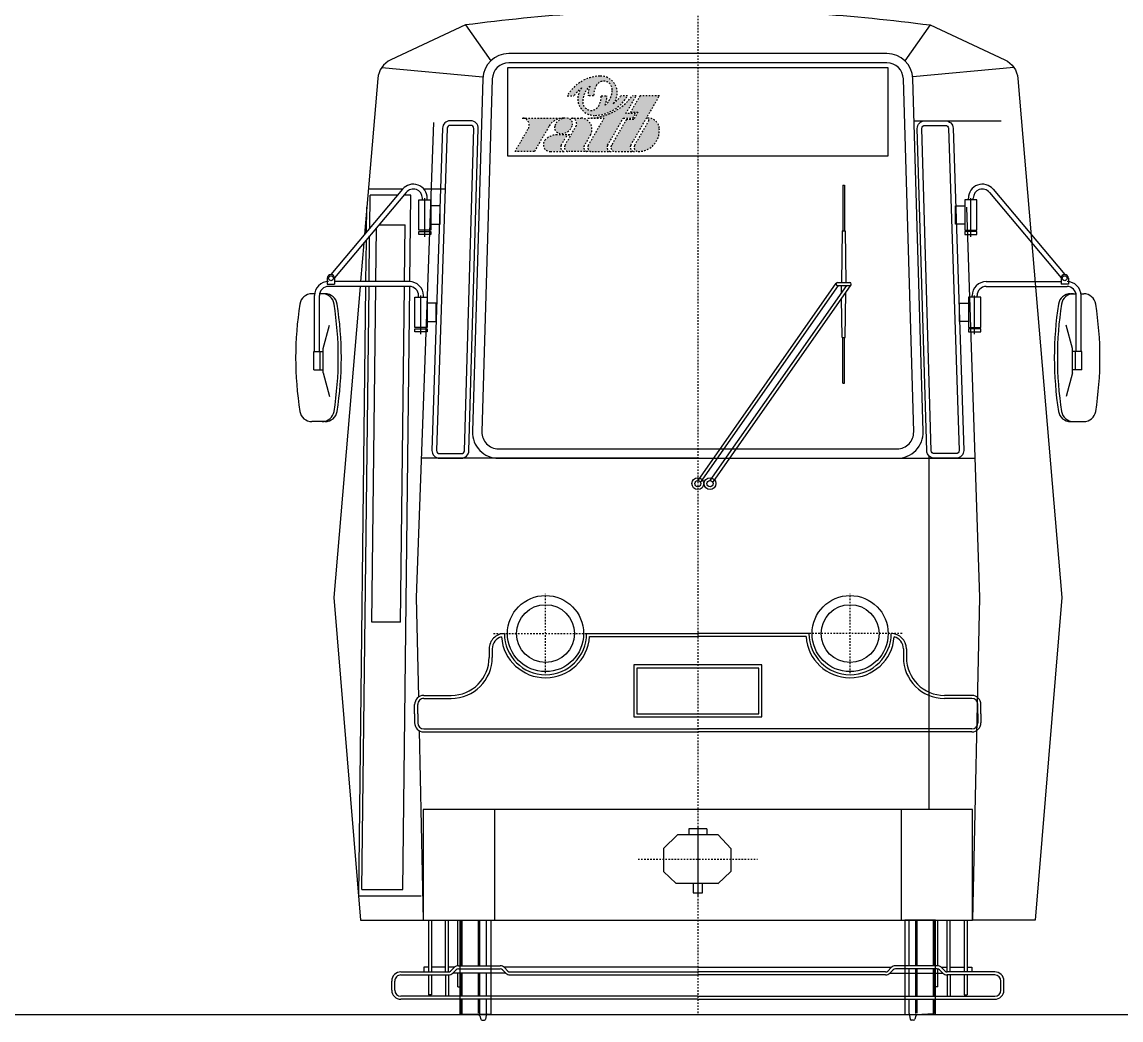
# Model space of a CAD drawing. Header units: millimetres. Extents: x 4061 to 4749, y 69169 to 69366.
# Drawn here: x 4610.3 to 4682.5, y 69258.3 to 69323.9 of the extents above; entities that cross this region are included whole.
import ezdxf

# ---------------------------------------------------------------- set-up
doc = ezdxf.new("R2010")
doc.units = ezdxf.units.MM
doc.header["$LTSCALE"] = 0.1
doc.linetypes.add('DASHDOT', pattern=[1, 0.5, -0.25, 0, -0.25])
doc.layers.get('0').update_dxf_attribs({"color": 6})
doc.layers.add('AXE', color=1, linetype='DASHDOT')
doc.layers.add('Subtire', color=4, linetype='Continuous')

msp = doc.modelspace()

# ---------------------------------------------------------------- hatches: boundary and pattern name
at = {"layer": 'AXE'}
h = msp.add_hatch(color=256, dxfattribs=at)
edge = h.paths.add_edge_path(flags=17)
edge.add_arc((4650.802761635979, 69315.6543163227), 0.2750000083026536, 150.0000029547573, 269.3216223904653, ccw=False)
edge.add_line((4650.564604635669, 69315.79181631457), (4651.482670265269, 69317.38195262972))
edge.add_arc((4651.371530338449, 69317.4461192964), 0.1283333333400097, 329.9999999959194, 457.2699936655566)
edge.add_arc((4651.448090140173, 69316.84598298123), 0.7333333333351033, 6.379370208344085, 97.26999366513343, ccw=False)
edge.add_arc((4650.792176866776, 69316.7726496479), 1.393333333331421, -89.6986255628301, 6.379370208418607, ccw=False)
edge = h.paths.add_edge_path()
edge.add_line((4650.665159807552, 69319.04598298123), (4650.423066660343, 69319.04598298123))
edge.add_arc((4647.489733327003, 69321.24598298123), 3.66666666667079, 270.00000000012795, 323.1301023542611, ccw=False)
edge.add_line((4647.489733327011, 69317.57931631456), (4648.548208820524, 69317.57931631456))
edge.add_line((4648.548208820524, 69317.57931631456), (4647.51619521435, 69315.79181631457))
edge.add_arc((4647.754352200392, 69315.65431631455), 0.2750000000067196, 149.9999999980076, 269.9999999994315)
edge.add_line((4647.754352200389, 69315.37931631456), (4649.024522792605, 69315.37931631456))
edge.add_arc((4649.024522792608, 69315.65431631455), 0.2749999999941792, 149.9999999981023, 269.9999999994315, ccw=False)
edge.add_line((4648.786365806565, 69315.79181631457), (4649.818379412742, 69317.57931631456))
edge.add_line((4649.818379412742, 69317.57931631456), (4650.45346470885, 69317.57931631456))
edge.add_line((4650.45346470885, 69317.57931631456), (4650.622820787812, 69317.87264964789))
edge.add_line((4650.622820787812, 69317.87264964789), (4649.987735491704, 69317.87264964789))
edge.add_line((4649.987735491704, 69317.87264964789), (4650.665159807552, 69319.04598298123))
edge = h.paths.add_edge_path()
edge.add_line((4650.294693384823, 69317.96431631457), (4650.78159211184, 69317.96431631457))
edge.add_line((4650.78159211184, 69317.96431631457), (4650.506388483526, 69317.4876496479))
edge.add_line((4650.506388483526, 69317.4876496479), (4650.01948975651, 69317.4876496479))
edge.add_line((4650.01948975651, 69317.4876496479), (4649.040399925008, 69315.79181631457))
edge.add_arc((4649.278556911051, 69315.65431631455), 0.2750000000075072, 149.9999999981023, 269.999999999621)
edge.add_line((4649.278556911049, 69315.37931631456), (4650.548727503266, 69315.37931631456))
edge.add_arc((4650.548727503268, 69315.65431631455), 0.2749999999941792, 149.9999999981023, 269.9999999994315, ccw=False)
edge.add_line((4650.310570517226, 69315.79181631457), (4652.189364518213, 69319.04598298123))
edge.add_line((4652.189364518213, 69319.04598298123), (4650.919193925996, 69319.04598298123))
edge.add_line((4650.919193925996, 69319.04598298123), (4650.294693384823, 69317.96431631457))
edge = h.paths.add_edge_path()
edge.add_arc((4647.500318081947, 69315.65431631455), 0.2750000000075072, 149.9999999981023, 269.999999999621)
edge.add_line((4647.500318081945, 69315.37931631456), (4646.230147489729, 69315.37931631456))
edge.add_arc((4646.23014748973, 69315.65431631455), 0.2749999999941792, 149.9999999981023, 269.999999999621, ccw=False)
edge.add_line((4645.991990503688, 69315.79181631457), (4646.706461461808, 69317.02931631457))
edge.add_arc((4646.388918813758, 69317.2126496479), 0.3666666666636243, 329.9999999995505, 450.0000000002842)
edge.add_line((4646.388918813756, 69317.57931631456), (4647.024004109864, 69317.57931631456))
edge.add_arc((4647.024004109866, 69316.84598298123), 0.7333333333226619, -30.000000000200828, 90.00000000014211, ccw=False)
edge.add_line((4647.659089405973, 69316.47931631457), (4647.262161095904, 69315.79181631457))
edge = h.paths.add_edge_path()
edge.add_line((4646.304240774274, 69316.47931631457), (4645.472558546633, 69316.47931631457))
edge.add_arc((4645.472558546645, 69315.37931631456), 1.100000000005821, 90.00000000061584, 134.4153085978235)
edge.add_arc((4645.02348542712, 69315.83764964789), 0.4583333333327551, 134.4153085969955, 270.0000000001137)
edge.add_line((4645.023485427121, 69315.37931631456), (4645.976113371284, 69315.37931631456))
edge.add_arc((4645.976113371285, 69315.65431631455), 0.2749999999941792, 149.9999999980076, 269.999999999621, ccw=False)
edge.add_line((4645.737956385244, 69315.79181631457), (4646.02903714596, 69316.29598298123))
edge.add_arc((4646.346579794006, 69316.1126496479), 0.3666666666604737, 96.869897644827, 149.9999999992662, ccw=False)
edge.add_arc((4646.302493617473, 69316.47857000386), 0.001899878039992474, 276.8698977143808, 383.1301023296339)
edge = h.paths.add_edge_path()
edge.add_arc((4646.1174376805, 69317.20216670711), 0.3666666666722267, 344.4270040013556, 435.5729959988586)
edge.add_arc((4646.026084014727, 69316.84706256438), 0.7333333333317922, 75.57299599932438, 164.4270040011266)
edge.add_arc((4645.672877973228, 69316.94550004046), 0.3666666666643418, 164.4270040010122, 255.5729959992556)
edge.add_arc((4645.764231639017, 69317.3006041832), 0.7333333333338315, 255.572995998705, 344.4270039998979)
edge = h.paths.add_edge_path()
edge.add_line((4642.707696731758, 69315.37931631456), (4643.580939013907, 69316.89181631456))
edge.add_arc((4643.184010703839, 69317.12098298123), 0.458333333336469, 329.9999999995262, 450)
edge.add_line((4643.184010703839, 69317.57931631456), (4645.883123212301, 69317.57931631456))
edge.add_arc((4645.883123212291, 69316.47931631457), 1.099999999991269, 89.9999999994789, 149.9999999995979)
edge.add_line((4644.930495268139, 69317.02931631457), (4643.977867323975, 69315.37931631456))
edge.add_line((4643.977867323975, 69315.37931631456), (4642.707696731758, 69315.37931631456))
edge = h.paths.add_edge_path()
edge.add_arc((4648.316994755045, 69319.24043734606), 1.099999999998358, 320.2105093966093, 452.4106296348534)
edge.add_arc((4648.379207056879, 69317.76264964789), 2.579096633536721, 92.4106296346374, 150.1593002627349)
edge.add_line((4646.142067141575, 69319.04598298123), (4646.577013417495, 69319.04598298123))
edge.add_arc((4648.379207056877, 69317.76264964789), 2.212429966866594, 125.8697706224064, 144.5455167273947, ccw=False)
edge.add_arc((4647.928086025389, 69318.8515286164), 1.099999999998358, 140.2105093966094, 272.4106296348533)
edge.add_arc((4647.865873723555, 69320.32931631457), 2.579096633536759, 272.4106296346575, 330.1593002627349)
edge.add_line((4650.103013638858, 69319.04598298123), (4649.668067362938, 69319.04598298123))
edge.add_arc((4647.865873723557, 69320.32931631457), 2.212429966865853, 305.8697706224064, 324.545516727381, ccw=False)
edge = h.paths.add_edge_path(flags=16)
edge.add_arc((4648.535040390218, 69319.45848298122), 0.5499999999983366, 357.5416453751153, 509.0362434677152)
edge.add_arc((4649.222540390208, 69319.04598298123), 1.351755885531636, 149.0362434679199, 180)
edge.add_line((4647.870784504675, 69319.04598298123), (4647.50411783801, 69319.04598298123))
edge.add_arc((4649.222540390224, 69319.04598298123), 1.718422552214179, 158.4638025514245, 180, ccw=False)
edge.add_arc((4648.511449119876, 69318.65707425158), 1.351755885549323, 131.0297390509801, 181.6861433417265)
edge.add_arc((4647.710040390215, 69318.63348298124), 0.5499999999987373, 181.6861433429934, 329.0362434676665)
edge.add_arc((4647.022540390225, 69319.04598298123), 1.351755885531636, 329.0362434679199, 360)
edge.add_line((4648.374296275757, 69319.04598298123), (4648.740962942425, 69319.04598298123))
edge.add_arc((4647.022540390225, 69319.04598298123), 1.718422552199627, -21.474434305527723, 0, ccw=False)
edge.add_arc((4647.733631660565, 69319.43489171089), 1.350902543961041, 311.0994502511946, 360)

# ---------------------------------------------------------------- linework, layer by layer
msp.add_line((4557.75630175088, 69258.69966583498), (4748.514534227535, 69258.69966583498))
for p, q in [((4654.711030057244, 69347.49966583498), (4654.711030057244, 69258.69966583498)), ((4644.711030057244, 69281.11657838731), (4644.711030057244, 69286.32275328264)), ((4664.711030057244, 69281.11657838731), (4664.711030057244, 69286.32275328264)), ((4641.300490392864, 69283.71966583497), (4648.121569721624, 69283.71966583497)), ((4668.121569721624, 69283.71966583497), (4661.300490392864, 69283.71966583497)), ((4650.786229720938, 69268.89966583498), (4658.63583039355, 69268.89966583498))]:
    msp.add_line(p, q, dxfattribs=at)
for points in [[(4649.162235769109, 69318.53647170191, 0.6506497374440713), (4648.270727641406, 69320.3394638945, 0.2574479382979016), (4646.142067141575, 69319.04598298123), (4646.577013417495, 69319.04598298123, -0.08166916551678798), (4647.082845011326, 69319.55549426055, 0.6506497374440713), (4647.974353139029, 69317.75250206796, 0.2574479382979015), (4650.103013638858, 69319.04598298123), (4649.668067362938, 69319.04598298123, -0.08166916551678786)], [(4649.084534204526, 69319.43489171089, 0.7777404075968195), (4648.063419281074, 69319.74145564671, 0.1359329595457087), (4647.870784504675, 69319.04598298123), (4647.50411783801, 69319.04598298123, -0.09424695984784132), (4647.624088065364, 69319.67679692616, 0.2247014505526537), (4647.160278537192, 69318.61729950328, 0.7491175477465296), (4648.181661499359, 69318.35051031575, 0.1359329595457087), (4648.374296275757, 69319.04598298123), (4648.740962942425, 69319.04598298123, -0.09397508043127485), (4648.621671784858, 69318.41689248646, 0.2166669363974832), (4649.084534204526, 69319.43489171089)], [(4650.665159807552, 69319.04598298123), (4650.423066660343, 69319.04598298123, -0.2360679774997932), (4647.489733327011, 69317.57931631456), (4648.548208820524, 69317.57931631456), (4647.51619521435, 69315.79181631457, 0.5773502691896062), (4647.754352200389, 69315.37931631456), (4649.024522792605, 69315.37931631456, -0.5773502691896062), (4648.786365806565, 69315.79181631457), (4649.818379412742, 69317.57931631456), (4650.45346470885, 69317.57931631456), (4650.622820787812, 69317.87264964789), (4649.987735491704, 69317.87264964789)], [(4650.294693384823, 69317.96431631457), (4650.78159211184, 69317.96431631457), (4650.506388483526, 69317.4876496479), (4650.01948975651, 69317.4876496479), (4649.040399925008, 69315.79181631457, 0.5773502691896062), (4649.278556911049, 69315.37931631456), (4650.548727503266, 69315.37931631456, -0.5773502691896062), (4650.310570517226, 69315.79181631457), (4652.189364518213, 69319.04598298123), (4650.919193925996, 69319.04598298123)], [(4642.707696731758, 69315.37931631456), (4643.580939013907, 69316.89181631456, 0.577350269189606), (4643.184010703839, 69317.57931631456), (4645.883123212301, 69317.57931631456, 0.2679491924311385), (4644.930495268139, 69317.02931631457), (4643.977867323975, 69315.37931631456)], [(4646.470643722001, 69317.10372923104, 0.4200840252083738), (4646.208791346287, 69317.55727084987, 0.4083673673510503), (4645.319671931736, 69317.04393751653, 0.4200840252083738), (4645.581524307448, 69316.59039589771, 0.4083673673510503)], [(4647.262161095904, 69315.79181631457, 0.5773502691896062), (4647.500318081945, 69315.37931631456), (4646.230147489729, 69315.37931631456, -0.5773502691896062), (4645.991990503688, 69315.79181631457), (4646.706461461808, 69317.02931631457, 0.577350269189606), (4646.388918813756, 69317.57931631456), (4647.024004109864, 69317.57931631456, -0.577350269189606), (4647.659089405973, 69316.47931631457)], [(4650.799505733166, 69315.37933558944, -0.5734103327174699), (4650.564604635669, 69315.79181631457), (4651.482670265269, 69317.38195262972, 0.6204491617086633), (4651.355290380508, 69317.57342093899, -0.418773749200195), (4652.176882666174, 69316.92746446271, -0.4456365291740412), (4650.799505733166, 69315.37933558944)], [(4646.304240774274, 69316.47931631457), (4645.472558546633, 69316.47931631457, 0.196261568281424), (4644.702718913186, 69316.16503060027, 0.6718751592707642), (4645.023485427121, 69315.37931631456), (4645.976113371284, 69315.37931631456, -0.5773502691896062), (4645.737956385244, 69315.79181631457), (4646.02903714596, 69316.29598298123, -0.2360679774998025), (4646.302720871848, 69316.47668376633, 0.5000000000269565)]]:
    msp.add_lwpolyline(points, format="xyb", close=True, dxfattribs=at)
at = {"layer": 'Subtire'}
for p, q in [((4639.461030057244, 69323.69287215604), (4641.108612483938, 69321.3391883014)), ((4669.961030057244, 69323.69287215604), (4668.313447630549, 69321.3391883014)), ((4633.957827360367, 69320.90494967737), (4640.600491138506, 69320.27912234362)), ((4675.464232754121, 69320.90494967737), (4668.821568975983, 69320.27912234362)), ((4668.909325708315, 69317.39966583498), (4674.627633899346, 69317.39966583498)), ((4664.23825303886, 69313.17616112318), (4664.23825303886, 69310.17616112318)), ((4664.23825303886, 69313.17616112318), (4664.33825303886, 69313.17616112318)), ((4664.33825303886, 69313.17616112318), (4664.33825303886, 69310.17616112318)), ((4635.31712009021, 69312.90636068958), (4630.612253950716, 69307.29931956517)), ((4635.562254312008, 69312.70066865448), (4630.857388172512, 69307.09362753006)), ((4635.328501934428, 69312.91966583498), (4633.078768790126, 69312.91966583498)), ((4635.328501934428, 69312.91966583498), (4633.078768790126, 69312.91966583498)), ((4633.163411217778, 69310.33967040345), (4633.188816315409, 69312.51966583497)), ((4634.992644580336, 69312.51966583497), (4633.188816315409, 69312.51966583497)), ((4635.867182122078, 69312.51966583497), (4635.410374912921, 69312.51966583497)), ((4635.800983870818, 69306.83923557567), (4635.867182122078, 69312.51966583497)), ((4636.621880977879, 69312.21499608867), (4636.621880977879, 69312.31499608867)), ((4637.192918671441, 69312.91966583498), (4636.715260021331, 69312.91966583498)), ((4638.117959141893, 69312.91966583498), (4636.715260021331, 69312.91966583498)), ((4636.78188097788, 69309.78266211238), (4636.78188097788, 69312.31499608867)), ((4636.94188097788, 69312.21499608867), (4636.94188097788, 69312.31499608867)), ((4672.480179136608, 69312.21499608867), (4672.480179136608, 69312.31499608867)), ((4672.640179136609, 69309.78266211238), (4672.640179136609, 69312.31499608867)), ((4672.800179136609, 69312.21499608867), (4672.800179136609, 69312.31499608867)), ((4673.85980580248, 69312.70066865448), (4678.564671941976, 69307.09362753006)), ((4674.104940024278, 69312.90636068958), (4678.809806163772, 69307.29931956517)), ((4632.952836087748, 69311.72362601629), (4632.933514942306, 69310.06569069123)), ((4633.562591434797, 69306.83966583498), (4633.603692774384, 69310.3665459057)), ((4633.770810635959, 69310.56570921761), (4635.48845120427, 69310.56256608042)), ((4635.445065496742, 69306.83966583498), (4635.48845120427, 69310.56256608042)), ((4664.18825303886, 69310.17616112318), (4664.13968161029, 69306.77616112317)), ((4664.18825303886, 69310.17616112318), (4664.38825303886, 69310.17616112318)), ((4664.38825303886, 69310.17616112318), (4664.436824467432, 69306.77616112317)), ((4632.927631632853, 69309.56084761147), (4632.895919690844, 69306.83966583498)), ((4633.122623078279, 69306.83966583498), (4633.157527908325, 69309.83482732369)), ((4630.379835718385, 69307.05943935172), (4630.379835718385, 69306.67966583498)), ((4630.379835718385, 69306.67966583498), (4630.859835718386, 69306.67966583498)), ((4630.859835718386, 69307.05943935172), (4630.859835718386, 69306.67966583498)), ((4635.772850402848, 69306.83966583498), (4630.859835718386, 69306.83966583498)), ((4654.728461205793, 69293.76896735416), (4663.806337834431, 69306.7335187668)), ((4654.892291614651, 69293.6542520669), (4663.940309743915, 69306.57616112317)), ((4655.528461205793, 69293.76896735416), (4664.496154826164, 69306.57616112317)), ((4655.692291614651, 69293.6542520669), (4664.77016824329, 69306.61880347953)), ((4663.888253038861, 69306.77616112317), (4664.688253038861, 69306.77616112317)), ((4663.888253038861, 69306.57616112317), (4664.688253038861, 69306.57616112317)), ((4664.146809003718, 69306.07724358318), (4664.139681610289, 69306.57616112317)), ((4664.435588792281, 69306.48966386261), (4664.436824467432, 69306.57616112317)), ((4673.649209711641, 69306.83966583498), (4678.562224396103, 69306.83966583498)), ((4678.562224396103, 69307.05943935172), (4678.562224396103, 69306.67966583498)), ((4679.042224396103, 69306.67966583498), (4678.562224396103, 69306.67966583498)), ((4679.042224396103, 69307.05943935172), (4679.042224396103, 69306.67966583498)), ((4629.550388954637, 69306.03966583498), (4629.369299160804, 69306.03966583498)), ((4629.542529294717, 69302.23966583498), (4629.542529294717, 69305.91966583498)), ((4629.862529294718, 69302.23966583498), (4629.862529294718, 69305.91966583498)), ((4630.235759428628, 69306.03966583498), (4629.874651756449, 69306.03966583498)), ((4635.772850402848, 69306.51966583497), (4630.462529294717, 69306.51966583497)), ((4632.892190494386, 69306.51966583497), (4632.425807862352, 69266.49966583497)), ((4632.657405820138, 69266.91966583498), (4633.11889388182, 69306.51966583497)), ((4633.301780757513, 69284.45966583498), (4633.55886223834, 69306.51966583497)), ((4635.184254819458, 69284.45966583498), (4635.441336300284, 69306.51966583497)), ((4635.335771626806, 69266.91966583498), (4635.797253902629, 69306.5191693539)), ((4636.372850402848, 69305.81966583498), (4636.372850402848, 69305.91966583498)), ((4636.532850402848, 69303.3873318587), (4636.532850402848, 69305.91966583498)), ((4636.692850402848, 69305.81966583498), (4636.692850402848, 69305.91966583498)), ((4664.388253038861, 69303.17616112318), (4664.430503770526, 69306.1337123398)), ((4672.729209711641, 69305.81966583498), (4672.729209711641, 69305.91966583498)), ((4672.88920971164, 69303.3873318587), (4672.88920971164, 69305.91966583498)), ((4673.04920971164, 69305.81966583498), (4673.04920971164, 69305.91966583498)), ((4673.649209711641, 69306.51966583497), (4678.959530819771, 69306.51966583497)), ((4679.18630068586, 69306.03966583498), (4679.547408358039, 69306.03966583498)), ((4679.55953081977, 69302.23966583498), (4679.55953081977, 69305.91966583498)), ((4679.871671159852, 69306.03966583498), (4680.052760953684, 69306.03966583498)), ((4679.87953081977, 69302.23966583498), (4679.87953081977, 69305.91966583498)), ((4664.188253038861, 69303.17616112318), (4664.151690683684, 69305.73552598557)), ((4630.102529294717, 69302.43966583497), (4630.516639766881, 69303.98514715704)), ((4679.319530819772, 69302.43966583497), (4678.905420347608, 69303.98514715704)), ((4664.188253038861, 69303.17616112318), (4664.388253038861, 69303.17616112318)), ((4664.238253038861, 69300.17616112318), (4664.238253038861, 69303.17616112318)), ((4664.338253038861, 69300.17616112318), (4664.338253038861, 69303.17616112318)), ((4629.502529294717, 69301.03966583498), (4629.502529294717, 69302.23966583498)), ((4629.502529294717, 69302.23966583498), (4630.102529294717, 69302.23966583498)), ((4629.902529294717, 69301.03966583498), (4629.902529294717, 69302.23966583498)), ((4630.102529294717, 69300.83966583498), (4630.102529294717, 69302.43966583497)), ((4679.319530819772, 69300.83966583498), (4679.319530819772, 69302.43966583497)), ((4679.919530819771, 69302.23966583498), (4679.319530819772, 69302.23966583498)), ((4679.519530819772, 69301.03966583498), (4679.519530819772, 69302.23966583498)), ((4679.919530819771, 69301.03966583498), (4679.919530819771, 69302.23966583498)), ((4629.502529294718, 69301.03966583498), (4630.102529294717, 69301.03966583498)), ((4630.102529294717, 69300.83966583498), (4630.516639766881, 69299.29418451291)), ((4679.319530819772, 69300.83966583498), (4678.905420347608, 69299.29418451291)), ((4679.91953081977, 69301.03966583498), (4679.319530819772, 69301.03966583498)), ((4664.238253038861, 69300.17616112318), (4664.338253038861, 69300.17616112318)), ((4629.862529294716, 69297.63966583498), (4629.369299160804, 69297.63966583498)), ((4630.235759428628, 69297.63966583498), (4629.862529294716, 69297.63966583498)), ((4630.235759428628, 69297.63966583498), (4629.862529294716, 69297.63966583498)), ((4679.18630068586, 69297.63966583498), (4679.559530819772, 69297.63966583498)), ((4679.18630068586, 69297.63966583498), (4679.559530819772, 69297.63966583498)), ((4679.559530819772, 69297.63966583498), (4680.052760953684, 69297.63966583498)), ((4654.711030057244, 69295.23966583498), (4636.552530653561, 69295.23966583498)), ((4654.711030057244, 69295.23966583498), (4672.869529460928, 69295.23966583498)), ((4669.911030057245, 69272.16175073654), (4669.911030057244, 69295.36575755951)), ((4635.184254819458, 69284.45966583498), (4633.301780757513, 69284.45966583498)), ((4642.011030057244, 69283.71966583497), (4642.011030057244, 69283.71966583497)), ((4647.411030057244, 69283.71966583497), (4654.711030057244, 69283.71966583497)), ((4647.604125285542, 69283.51966583497), (4654.711030057244, 69283.51966583497)), ((4662.011030057244, 69283.71966583497), (4654.711030057244, 69283.71966583497)), ((4661.817934828946, 69283.51966583497), (4654.711030057244, 69283.51966583497)), ((4667.411030057245, 69283.71966583497), (4667.411030057244, 69283.71966583497)), ((4641.011030057244, 69282.71966583497), (4641.011030057244, 69282.15966583497)), ((4641.211030057244, 69282.71966583497), (4641.211030057244, 69282.15966583497)), ((4668.211030057244, 69282.71966583497), (4668.211030057244, 69282.15966583497)), ((4668.411030057244, 69282.71966583497), (4668.411030057245, 69282.15966583497)), ((4636.715604432717, 69279.65966583497), (4638.511030057244, 69279.65966583497)), ((4636.715604432717, 69279.45966583498), (4638.511030057244, 69279.45966583498)), ((4672.706455681771, 69279.65966583497), (4670.911030057245, 69279.65966583497)), ((4672.706455681771, 69279.45966583498), (4670.911030057245, 69279.45966583498)), ((4636.115604432716, 69278.45966583498), (4636.115604432716, 69279.05966583498)), ((4636.115604432716, 69278.45966583498), (4636.115604432716, 69277.85966583497)), ((4636.315604432717, 69278.45966583498), (4636.315604432717, 69279.05966583498)), ((4636.315604432717, 69278.45966583498), (4636.315604432717, 69277.85966583497)), ((4673.106455681772, 69278.45966583498), (4673.106455681772, 69279.05966583498)), ((4673.106455681772, 69278.45966583498), (4673.106455681772, 69277.85966583497)), ((4673.306455681772, 69278.45966583498), (4673.306455681772, 69279.05966583498)), ((4673.306455681772, 69278.45966583498), (4673.306455681772, 69277.85966583497)), ((4636.715604432717, 69277.45966583498), (4654.711030057244, 69277.45966583498)), ((4636.715604432717, 69277.25966583498), (4654.711030057244, 69277.25966583498)), ((4672.706455681771, 69277.45966583498), (4654.711030057244, 69277.45966583498)), ((4672.706455681771, 69277.25966583498), (4654.711030057244, 69277.25966583498)), ((4641.351920126941, 69272.16175073654), (4641.351920126941, 69264.89966583498)), ((4668.070139987547, 69272.16175073654), (4668.070139987547, 69264.89966583498)), ((4652.462390025836, 69269.59589984323), (4653.371562203025, 69270.49966583497)), ((4656.050497911462, 69270.49966583497), (4653.371562203025, 69270.49966583497)), ((4654.111030057244, 69270.89966583498), (4654.111030057244, 69270.49966583497)), ((4655.311030057244, 69270.89966583498), (4654.111030057244, 69270.89966583498)), ((4654.711030057244, 69271.0592048739), (4654.711030057244, 69266.43141001712)), ((4655.311030057244, 69270.89966583498), (4655.311030057244, 69270.49966583497)), ((4656.869943511708, 69269.59589984323), (4656.050497911462, 69270.49966583497)), ((4652.462390025836, 69269.59589984323), (4652.462390025836, 69268.09091345998)), ((4656.869943511708, 69269.59589984323), (4656.869943511708, 69268.09091345998)), ((4652.462390025836, 69268.89966583498), (4652.462390025836, 69268.89966583498)), ((4652.462390100161, 69268.09089865099), (4653.291466261358, 69267.29966583497)), ((4656.869943511708, 69268.09091345998), (4656.028808204257, 69267.29536590728)), ((4632.657405820138, 69266.91966583498), (4635.335771626806, 69266.91966583498)), ((4656.033297758468, 69267.29966583497), (4653.291466261358, 69267.29966583497)), ((4654.411030057244, 69267.29966583497), (4654.411030057244, 69267.09966583498)), ((4654.411030057244, 69267.09966583498), (4654.411030057244, 69266.69966583498)), ((4655.011030057244, 69266.69966583498), (4655.011030057244, 69267.29966583497)), ((4632.425807862352, 69266.49966583497), (4636.539957743667, 69266.49966583497)), ((4654.411030057244, 69266.69966583498), (4655.011030057244, 69266.69966583498)), ((4632.565789723993, 69264.89966583498), (4636.648688014739, 69264.89966583498)), ((4637.030493230288, 69264.89966583498), (4637.030493230288, 69261.499665835)), ((4637.2304932303, 69264.89966583498), (4637.2304932303, 69261.499665835)), ((4638.136765988564, 69261.499665835), (4638.136765988564, 69264.89966583498)), ((4638.336765988575, 69261.499665835), (4638.336765988575, 69264.89966583498)), ((4640.302054957448, 69261.899665835), (4640.302054957448, 69264.89966583498)), ((4640.392232057542, 69261.899665835), (4640.392232057542, 69264.89966583498)), ((4669.029828057004, 69261.899665835), (4669.029828057005, 69264.89966583498)), ((4669.120005157039, 69261.899665835), (4669.120005157039, 69264.89966583498)), ((4671.085294125971, 69261.499665835), (4671.085294125971, 69264.89966583498)), ((4671.285294125983, 69261.499665835), (4671.285294125983, 69264.89966583498)), ((4672.191566884247, 69264.89966583498), (4672.191566884247, 69261.499665835)), ((4672.391566884257, 69264.89966583498), (4672.391566884258, 69261.499665835)), ((4676.856270390495, 69264.89966583498), (4672.77337209975, 69264.89966583498)), ((4636.711030057244, 69261.81291748537), (4636.711030057244, 69261.499665835)), ((4637.030493230288, 69261.81291748537), (4636.711030057244, 69261.81291748537)), ((4638.136765988564, 69261.81291748537), (4637.2304932303, 69261.81291748537)), ((4638.736550475724, 69261.81291748537), (4638.336765988575, 69261.81291748537)), ((4638.478187344814, 69261.55824447874), (4638.702451413517, 69261.78250854748)), ((4638.985294125994, 69261.899665835), (4641.73676598854, 69261.899665835)), ((4654.711030057244, 69261.81291748537), (4641.985509638811, 69261.81291748537)), ((4642.019608701017, 69261.78250854748), (4642.243872769721, 69261.55824447874)), ((4654.711030057244, 69261.81291748537), (4667.436550475735, 69261.81291748537)), ((4667.402451413529, 69261.78250854748), (4667.178187344767, 69261.55824447874)), ((4670.436765988552, 69261.899665835), (4667.685294126006, 69261.899665835)), ((4670.685509638823, 69261.81291748537), (4671.085294125971, 69261.81291748537)), ((4670.943872769732, 69261.55824447874), (4670.719608701029, 69261.78250854748)), ((4671.285294125983, 69261.81291748537), (4672.191566884247, 69261.81291748537)), ((4672.391566884258, 69261.81291748537), (4672.711030057244, 69261.81291748537)), ((4672.711030057244, 69261.81291748537), (4672.711030057244, 69261.499665835)), ((4635.211030057244, 69261.499665835), (4638.336765988575, 69261.499665835)), ((4635.211030057244, 69261.29966583499), (4638.336765988575, 69261.29966583499)), ((4637.030493230288, 69261.29966583499), (4637.030493230288, 69259.99961400044)), ((4637.2304932303, 69261.29966583499), (4637.2304932303, 69259.99961400044)), ((4638.136765988564, 69261.29966583499), (4638.136765988564, 69259.899665835)), ((4638.336765988575, 69261.29966583499), (4638.336765988575, 69259.899665835)), ((4638.619608701052, 69261.4168231225), (4638.843872769756, 69261.64108719124)), ((4642.098972919359, 69261.42030161663), (4638.623087195176, 69261.42030161663)), ((4638.985294125994, 69261.69966583498), (4641.73676598854, 69261.69966583498)), ((4640.302054957448, 69259.899665835), (4640.302054957448, 69261.42030161663)), ((4640.392232057542, 69259.899665835), (4640.392232057542, 69261.42030161663)), ((4641.878187344779, 69261.64108719124), (4642.102451413482, 69261.4168231225)), ((4642.385294125959, 69261.499665835), (4654.711030057244, 69261.499665835)), ((4642.385294125959, 69261.29966583499), (4654.711030057244, 69261.29966583499)), ((4667.036765988529, 69261.499665835), (4654.711030057244, 69261.499665835)), ((4667.036765988529, 69261.29966583499), (4654.711030057244, 69261.29966583499)), ((4667.543872769767, 69261.64108719124), (4667.319608701006, 69261.4168231225)), ((4667.323087195129, 69261.42030161663), (4670.79897291937, 69261.42030161663)), ((4670.436765988552, 69261.69966583498), (4667.685294126006, 69261.69966583498)), ((4669.029828057004, 69259.899665835), (4669.029828057004, 69261.69966583498)), ((4669.120005157039, 69259.899665835), (4669.120005157039, 69261.69966583498)), ((4670.802451413494, 69261.4168231225), (4670.57818734479, 69261.64108719124)), ((4674.211030057244, 69261.499665835), (4671.085294125971, 69261.499665835)), ((4674.211030057244, 69261.29966583499), (4671.085294125971, 69261.29966583499)), ((4671.085294125971, 69261.29966583499), (4671.085294125971, 69259.899665835)), ((4671.285294125983, 69261.29966583499), (4671.285294125983, 69259.899665835)), ((4672.191566884247, 69261.29966583499), (4672.191566884247, 69259.99961400044)), ((4672.391566884258, 69261.29966583499), (4672.391566884258, 69259.99961400044)), ((4634.611030057267, 69260.29966583499), (4634.611030057267, 69260.899665835)), ((4634.811030057279, 69260.29966583499), (4634.811030057279, 69260.899665835)), ((4674.611030057267, 69260.29966583499), (4674.611030057267, 69260.899665835)), ((4674.811030057279, 69260.29966583499), (4674.811030057279, 69260.899665835)), ((4654.711030057244, 69259.899665835), (4635.211030057244, 69259.899665835)), ((4654.711030057244, 69259.69966583498), (4635.211030057244, 69259.69966583498)), ((4637.2304932303, 69259.99961400044), (4637.030493230288, 69259.99961400044)), ((4640.302054957448, 69258.79553576795), (4640.302054957448, 69259.69966583498)), ((4640.392232057542, 69258.76706635047), (4640.392232057542, 69259.69966583498)), ((4654.711030057244, 69259.899665835), (4674.211030057244, 69259.899665835)), ((4654.711030057244, 69259.69966583498), (4674.211030057244, 69259.69966583498)), ((4669.029828057004, 69258.76706635047), (4669.029828057004, 69259.69966583498)), ((4669.120005157039, 69258.79553576795), (4669.120005157039, 69259.69966583498)), ((4672.191566884247, 69259.99961400044), (4672.391566884258, 69259.99961400044)), ((4639.991030057272, 69258.69966583498), (4640.302054957448, 69258.68411458997)), ((4669.431030057274, 69258.69966583498), (4669.120005157039, 69258.68411458997))]:
    msp.add_line(p, q, dxfattribs=at)
at = {"layer": 'Subtire', "extrusion": (2.449212707644755e-16, 1, -1.836909530733566e-16)}
for p, q in [((4638.952709122756, 69261.89833639769), (4638.952709122756, 69264.87518787372)), ((4639.151030057246, 69261.899665835), (4639.151030057246, 69264.89819696391)), ((4639.231030057263, 69261.899665835), (4639.231030057263, 69264.90747852171)), ((4640.831030057239, 69261.899665835), (4640.831030057239, 69264.89966583498)), ((4638.952709122756, 69260.50966583498), (4638.952709122756, 69261.42030161663)), ((4638.952709122756, 69260.50966583498), (4638.952709122756, 69261.42030161663)), ((4639.151030057246, 69259.899665835), (4639.151030057246, 69261.42030161663)), ((4639.231030057263, 69259.899665835), (4639.231030057263, 69261.42030161663)), ((4640.831030057239, 69259.899665835), (4640.831030057239, 69261.42030161663)), ((4638.952709122756, 69260.50966583498), (4639.151030057246, 69260.50966583498)), ((4638.952709122756, 69260.50966583498), (4639.151030057246, 69260.50966583498)), ((4639.151030057246, 69258.817665835), (4639.151030057246, 69259.69966583498)), ((4639.231030057263, 69258.73766583498), (4639.231030057263, 69259.69966583498)), ((4640.831030057239, 69258.75966583498), (4640.831030057239, 69259.69966583498)), ((4639.151030057246, 69259.46894786728), (4639.211030057244, 69259.43430685115)), ((4639.151030057246, 69259.46894786728), (4639.211030057244, 69259.43430685115)), ((4639.211030057244, 69259.36502481884), (4639.151030057246, 69259.33038380268)), ((4639.211030057244, 69259.36502481884), (4639.151030057246, 69259.33038380268)), ((4639.151030057246, 69258.817665835), (4639.231030057263, 69258.73766583498)), ((4639.151030057246, 69258.817665835), (4639.231030057263, 69258.73766583498)), ((4640.244399607027, 69258.69966583498), (4639.191030057284, 69258.69966583498)), ((4640.244399607027, 69258.69966583498), (4639.191030057284, 69258.69966583498)), ((4639.231030057263, 69258.73766583498), (4639.991030057272, 69258.69966583498)), ((4639.231030057263, 69258.73766583498), (4639.991030057272, 69258.69966583498)), ((4640.392232057542, 69258.61493963408), (4640.463146258049, 69258.39510561261)), ((4640.392232057542, 69258.61493963408), (4640.463146258049, 69258.39510561261)), ((4640.539282947449, 69258.339665835), (4640.701379890632, 69258.339665835)), ((4640.539282947449, 69258.339665835), (4640.701379890632, 69258.339665835)), ((4640.831030057239, 69258.75966583498), (4640.760320204621, 69258.38843910853)), ((4640.831030057239, 69258.75966583498), (4640.760320204621, 69258.38843910853))]:
    msp.add_line(p, q, dxfattribs=at)
at = {"layer": 'Subtire', "extrusion": (7.347638122934264e-16, 1, -1.836909530733566e-16)}
for p, q in [((4668.591030057249, 69261.899665835), (4668.59103005725, 69264.89966583498)), ((4670.191030057284, 69261.899665835), (4670.191030057284, 69264.9074785217)), ((4670.271030057242, 69261.899665835), (4670.271030057242, 69264.89819696391)), ((4670.469350991791, 69261.89833639769), (4670.469350991791, 69264.89966583498)), ((4668.591030057249, 69261.899665835), (4668.591030057249, 69262.69966583498)), ((4670.191030057284, 69261.899665835), (4670.191030057284, 69262.69966583498)), ((4670.271030057242, 69261.899665835), (4670.271030057242, 69262.69966583498)), ((4670.469350991791, 69261.89833639769), (4670.469350991791, 69262.69966583498)), ((4668.591030057249, 69259.899665835), (4668.591030057249, 69261.69966583498)), ((4670.191030057284, 69259.899665835), (4670.191030057284, 69261.69966583498)), ((4670.271030057242, 69259.899665835), (4670.271030057242, 69261.69966583498)), ((4670.469350991791, 69260.50966583498), (4670.469350991791, 69261.69699352581)), ((4670.469350991791, 69260.50966583498), (4670.469350991791, 69261.69699352581)), ((4670.469350991791, 69260.50966583498), (4670.271030057242, 69260.50966583498)), ((4670.469350991791, 69260.50966583498), (4670.271030057242, 69260.50966583498)), ((4668.591030057249, 69258.75966583498), (4668.591030057249, 69259.69966583498)), ((4670.191030057284, 69258.73766583498), (4670.191030057284, 69259.69966583498)), ((4670.271030057242, 69258.817665835), (4670.271030057242, 69259.69966583498)), ((4670.271030057242, 69259.46894786728), (4670.211030057244, 69259.43430685115)), ((4670.271030057242, 69259.46894786728), (4670.211030057244, 69259.43430685115)), ((4670.211030057244, 69259.36502481884), (4670.271030057242, 69259.33038380268)), ((4670.211030057244, 69259.36502481884), (4670.271030057242, 69259.33038380268)), ((4668.591030057249, 69258.75966583498), (4668.661739909925, 69258.38843910853)), ((4668.591030057249, 69258.75966583498), (4668.661739909925, 69258.38843910853)), ((4668.882777167097, 69258.339665835), (4668.720680223914, 69258.339665835)), ((4668.882777167097, 69258.339665835), (4668.720680223914, 69258.339665835)), ((4669.029828057004, 69258.61493963408), (4668.958913856497, 69258.39510561261)), ((4669.029828057004, 69258.61493963408), (4668.958913856497, 69258.39510561261)), ((4669.177660507519, 69258.69966583498), (4670.231030057263, 69258.69966583498)), ((4669.177660507519, 69258.69966583498), (4670.231030057263, 69258.69966583498)), ((4670.191030057284, 69258.73766583498), (4669.431030057274, 69258.69966583498)), ((4670.191030057284, 69258.73766583498), (4669.431030057274, 69258.69966583498)), ((4670.271030057242, 69258.817665835), (4670.191030057284, 69258.73766583498)), ((4670.271030057242, 69258.817665835), (4670.191030057284, 69258.73766583498))]:
    msp.add_line(p, q, dxfattribs=at)
at = {"layer": 'Subtire'}
for points in [[(4654.711030057244, 69324.69966583498, 0.03297373852304008), (4639.461030057244, 69323.69287215605), (4634.552628034189, 69321.40404670339, 0.2679491924311223), (4633.692263379662, 69320.17531863696), (4632.826689154336, 69309.93838067465)], [(4654.711030057244, 69324.69966583498, -0.03297373852304006), (4669.961030057244, 69323.69287215605), (4674.869432080299, 69321.40404670339, -0.2679491924311223), (4675.729796734825, 69320.17531863696), (4678.611030057244, 69286.09966583498), (4676.856270390495, 69264.89966583498)]]:
    msp.add_lwpolyline(points, format="xyb", dxfattribs=at)
for points in [[(4641.615192242622, 69295.23966583498), (4667.806867871866, 69295.23966583498, 0.4228017339795483), (4669.50614156197, 69296.98935412453), (4668.828337534085, 69320.16935412453, 0.4056772298175577), (4667.12906384398, 69321.81966583498), (4642.292996270508, 69321.81966583498, 0.4056772298175525), (4640.593722580403, 69320.16935412453), (4639.915918552518, 69296.98935412453, 0.4228017339795511)], [(4641.615192242622, 69295.85966583499), (4667.806867871866, 69295.85966583499, 0.4228017339795127), (4668.886406451462, 69296.97123251304), (4668.208602423576, 69320.15123251305, 0.4056772298175436), (4667.12906384398, 69321.19966583498), (4642.292996270508, 69321.19966583498, 0.4056772298175273), (4641.213457690911, 69320.15123251305), (4640.535653663026, 69296.97123251304, 0.4228017339795201)], [(4637.947906701178, 69316.91615539601), (4637.249688675879, 69295.75615539603, 0.4239080086585353), (4637.749416696282, 69295.23966583498), (4639.179077347441, 69295.23966583498, 0.4056772298175693), (4639.678863726884, 69295.72505163218), (4640.297601139742, 69316.88505163217, 0.4228017339795445), (4639.7978147603, 69317.39966583498), (4638.447634721582, 69317.39966583498, 0.4045851191497957)], [(4671.47415341331, 69316.91615539601), (4672.172371438609, 69295.75615539603, -0.4239080086585353), (4671.672643418206, 69295.23966583498), (4670.242982767047, 69295.23966583498, -0.4056772298175693), (4669.743196387604, 69295.72505163218), (4669.124458974746, 69316.88505163217, -0.4228017339795445), (4669.624245354188, 69317.39966583498), (4670.974425392906, 69317.39966583498, -0.4045851191497957)], [(4638.247743513421, 69316.9062616594), (4637.549525488121, 69295.7462616594, 0.4239080086585374), (4637.749416696282, 69295.53966583498), (4639.179077347441, 69295.53966583498, 0.4056772298176676), (4639.378991899219, 69295.73382015387), (4639.997729312076, 69316.89382015385, 0.4228017339793844), (4639.7978147603, 69317.09966583498), (4638.447634721582, 69317.09966583498, 0.4045851191498248)], [(4671.174316601067, 69316.9062616594), (4671.872534626367, 69295.7462616594, -0.4239080086585374), (4671.672643418206, 69295.53966583498), (4670.242982767047, 69295.53966583498, -0.4056772298176676), (4670.043068215269, 69295.73382015387), (4669.424330802412, 69316.89382015385, -0.4228017339793844), (4669.624245354188, 69317.09966583498), (4670.974425392906, 69317.09966583498, -0.4045851191498248)]]:
    msp.add_lwpolyline(points, format="xyb", close=True, dxfattribs=at)
for points in [[(4642.211030057244, 69315.08816170954), (4667.211030057244, 69315.08816170954), (4667.211030057244, 69320.88816170955), (4642.211030057244, 69320.88816170955)], [(4636.38188097788, 69312.21499608867), (4637.18188097788, 69312.21499608867), (4637.18188097788, 69310.21499608867), (4636.38188097788, 69310.21499608867)], [(4637.18188097788, 69310.61499608867), (4637.781880977879, 69310.61499608867), (4637.781880977879, 69311.81499608868), (4637.18188097788, 69311.81499608868)], [(4672.240179136608, 69310.61499608867), (4671.640179136608, 69310.61499608867), (4671.640179136608, 69311.81499608868), (4672.240179136608, 69311.81499608868)], [(4673.040179136608, 69312.21499608867), (4672.240179136608, 69312.21499608867), (4672.240179136608, 69310.21499608867), (4673.040179136608, 69310.21499608867)], [(4636.38188097788, 69310.12813179939), (4637.18188097788, 69310.12813179939), (4637.18188097788, 69309.92813179939), (4636.38188097788, 69309.92813179939)], [(4673.040179136608, 69310.12813179939), (4672.240179136608, 69310.12813179939), (4672.240179136608, 69309.92813179939), (4673.040179136608, 69309.92813179939)], [(4636.132850402848, 69305.81966583498), (4636.932850402848, 69305.81966583498), (4636.932850402848, 69303.81966583498), (4636.132850402848, 69303.81966583498)], [(4673.28920971164, 69305.81966583498), (4672.48920971164, 69305.81966583498), (4672.48920971164, 69303.81966583498), (4673.28920971164, 69303.81966583498)], [(4636.932850402848, 69304.21966583499), (4637.532850402848, 69304.21966583499), (4637.532850402848, 69305.41966583498), (4636.932850402848, 69305.41966583498)], [(4672.48920971164, 69304.21966583499), (4671.88920971164, 69304.21966583499), (4671.88920971164, 69305.41966583498), (4672.48920971164, 69305.41966583498)], [(4636.132850402848, 69303.7328015457), (4636.932850402848, 69303.7328015457), (4636.932850402848, 69303.53280154569), (4636.132850402848, 69303.53280154569)], [(4673.28920971164, 69303.7328015457), (4672.48920971164, 69303.7328015457), (4672.48920971164, 69303.53280154569), (4673.28920971164, 69303.53280154569)], [(4650.511030057244, 69278.25966583498), (4658.911030057244, 69278.25966583498), (4658.911030057244, 69281.65966583499), (4650.511030057244, 69281.65966583499)], [(4650.711030057244, 69278.45966583498), (4658.711030057244, 69278.45966583498), (4658.711030057244, 69281.45966583498), (4650.711030057244, 69281.45966583498)], [(4636.679939605309, 69264.89966583498), (4672.742120509179, 69264.89966583498), (4672.742120509179, 69272.16175073654), (4636.679939605309, 69272.16175073654)], [(4641.111030057244, 69258.69966583498), (4639.111030057244, 69258.69966583498), (4639.111030057244, 69264.89966583498), (4641.111030057244, 69264.89966583498)], [(4668.311030057244, 69258.69966583498), (4670.311030057244, 69258.69966583498), (4670.311030057244, 69264.89966583498), (4668.311030057244, 69264.89966583498)]]:
    msp.add_lwpolyline(points, close=True, dxfattribs=at)
for points in [[(4637.350866980047, 69317.28034407723), (4636.2214703321, 69286.09966583498), (4636.363214873742, 69279.54528049572)], [(4672.355074145424, 69311.7236260163), (4673.200589782387, 69286.09966583498), (4672.742120509179, 69264.89966583498)], [(4632.779878495145, 69309.38476227879), (4632.564680367459, 69306.83966583498)], [(4632.537623082055, 69306.51966583499), (4630.811030057244, 69286.09966583498), (4632.565789723993, 69264.89966583498)], [(4636.410844917312, 69277.34282771935), (4636.679939605309, 69264.89966583498)]]:
    msp.add_lwpolyline(points, dxfattribs=at)
for centre, radius in [((4630.619835718385, 69307.05943935172), 0.1599999999987602), ((4678.802224396103, 69307.05943935172), 0.1599999999987602), ((4654.711030057244, 69293.56972841454), 0.3904384152524289), ((4654.711030057244, 69293.56972841454), 0.2), ((4655.511030057244, 69293.56972841454), 0.3904384152524289), ((4655.511030057244, 69293.56972841454), 0.2), ((4644.711030057244, 69283.71966583497), 2.5), ((4644.711030057244, 69283.71966583497), 1.9), ((4664.711030057244, 69283.71966583497), 2.5), ((4664.711030057244, 69283.71966583497), 1.9)]:
    msp.add_circle(centre, radius, dxfattribs=at)
for centre, radius, start, end in [((4636.02188097788, 69312.31499608867), 0.92, 0, 139.9999999999974), ((4673.400179136608, 69312.31499608867), 0.92, 40.00000000000261, 180), ((4636.02188097788, 69312.31499608867), 0.6, 0, 140.0000000000027), ((4673.400179136608, 69312.31499608867), 0.6, 39.99999999999729, 180), ((4630.619835718385, 69307.05943935172), 0.24, 0, 180), ((4678.802224396103, 69307.05943935172), 0.24, 7.016477563892661e-15, 180), ((4630.462529294717, 69305.91966583498), 0.92, 89.99999999999999, 180), ((4635.772850402848, 69305.91966583498), 0.92, 0, 90), ((4663.888253038861, 69306.67616112318), 0.1, 89.99999999999999, 270), ((4664.688253038861, 69306.67616112318), 0.1, 270, 89.99999999999999), ((4673.649209711641, 69305.91966583498), 0.92, 90, 180), ((4678.959530819771, 69305.91966583498), 0.92, 7.016477563892661e-15, 90.00000000000001), ((4629.369299160804, 69305.23966583498), 0.8, 89.99999999999999, 171.0273310821148), ((4630.462529294717, 69305.91966583498), 0.6, 89.99999999999999, 180), ((4630.035759428628, 69305.23966583498), 0.8, 8.972668917885198, 89.05637889876272), ((4630.235759428628, 69305.23966583498), 0.8, 8.972668917885198, 89.99999999999999), ((4635.772850402848, 69305.91966583498), 0.6, 0, 90), ((4673.649209711641, 69305.91966583498), 0.6, 90, 180), ((4679.18630068586, 69305.23966583498), 0.8, 90.00000000000001, 171.0273310821148), ((4679.38630068586, 69305.23966583498), 0.8, 90.94362110123727, 171.0273310821148), ((4678.959530819771, 69305.91966583498), 0.6, 7.016477563892661e-15, 90.00000000000001), ((4680.052760953684, 69305.23966583498), 0.8, 8.972668917885205, 90.00000000000001), ((4650.902529294715, 69301.83966583498), 22.59999999999957, 171.0273310821148, 188.9726689178852), ((4608.502529294717, 69301.83966583498), 22.59999999999957, 351.0273310821148, 8.972668917885198), ((4608.702529294716, 69301.83966583498), 22.59999999999957, 351.0273310821148, 8.972668917885198), ((4700.719530819772, 69301.83966583498), 22.59999999999957, 171.0273310821148, 188.9726689178852), ((4700.919530819771, 69301.83966583498), 22.59999999999957, 171.0273310821148, 188.9726689178852), ((4658.519530819773, 69301.83966583498), 22.59999999999957, 351.0273310821148, 8.972668917885205), ((4629.369299160804, 69298.43966583497), 0.8, 188.9726689178852, 270), ((4630.035759428628, 69298.43966583497), 0.8, 270, 351.0273310821148), ((4630.235759428628, 69298.43966583497), 0.8, 270, 351.0273310821148), ((4679.18630068586, 69298.43966583497), 0.8, 188.9726689178852, 270), ((4679.38630068586, 69298.43966583497), 0.8, 188.9726689178852, 270), ((4680.052760953684, 69298.43966583497), 0.8, 270, 351.0273310821148), ((4642.011030057244, 69282.71966583497), 1, 89.99999999999999, 180), ((4642.011030057244, 69282.71966583497), 0.8, 103.8419385223066, 180), ((4644.711030057244, 69283.71966583497), 2.9, 184.414807947607, 356.0454278784563), ((4644.711030057244, 69283.71966583497), 2.7, 180, 0), ((4664.711030057244, 69283.71966583497), 2.9, 183.9545721215436, 355.585192052393), ((4664.711030057244, 69283.71966583497), 2.7, 180, 0), ((4667.411030057244, 69282.71966583497), 1, 0, 89.99999999999999), ((4667.411030057244, 69282.71966583497), 0.8, 0, 76.1580614776934), ((4638.511030057244, 69282.15966583497), 2.5, 270, 0), ((4638.511030057244, 69282.15966583497), 2.7, 270, 0), ((4670.911030057245, 69282.15966583497), 2.7, 180, 270), ((4670.911030057245, 69282.15966583497), 2.5, 180, 270), ((4636.715604432717, 69279.05966583498), 0.6, 89.99999999999999, 180), ((4636.715604432717, 69279.05966583498), 0.4, 89.99999999999999, 180), ((4672.706455681771, 69279.05966583498), 0.6, 0, 89.99999999999999), ((4672.706455681771, 69279.05966583498), 0.4, 0, 89.99999999999999), ((4636.715604432717, 69277.85966583497), 0.6, 180, 270), ((4636.715604432717, 69277.85966583497), 0.4, 180, 270), ((4672.706455681771, 69277.85966583497), 0.6, 270, 0), ((4672.706455681771, 69277.85966583497), 0.4, 270, 0), ((4638.985294125994, 69261.499665835), 0.399999999999991, 89.99999999999999, 134.9999999997789), ((4641.73676598854, 69261.499665835), 0.4000000000000072, 45.00000000022107, 89.99999999999999), ((4667.685294126006, 69261.499665835), 0.4000000000000072, 89.99999999999999, 134.9999999997789), ((4670.436765988552, 69261.499665835), 0.399999999999991, 45.00000000022107, 89.99999999999999), ((4635.211030057244, 69260.899665835), 0.6000000000000455, 89.99999999999999, 180), ((4635.211030057244, 69260.899665835), 0.4000000000000455, 89.99999999999999, 180), ((4638.336765988575, 69261.69966583498), 0.2000000000000046, 270, 314.9999999997789), ((4638.336765988575, 69261.69966583498), 0.4000000000000621, 270, 314.9999999997789), ((4638.985294125994, 69261.499665835), 0.1999999999999652, 89.99999999999999, 134.9999999997789), ((4641.73676598854, 69261.499665835), 0.2000000000000273, 45.00000000022107, 89.99999999999999), ((4642.385294125959, 69261.69966583498), 0.3999999999999409, 225.0000000002211, 270), ((4642.385294125959, 69261.69966583498), 0.1999999999999216, 225.0000000002211, 270), ((4667.036765988529, 69261.69966583498), 0.1999999999999216, 270, 314.9999999997789), ((4667.036765988529, 69261.69966583498), 0.3999999999999409, 270, 314.9999999997789), ((4667.685294126006, 69261.499665835), 0.2000000000000273, 89.99999999999999, 134.9999999997789), ((4670.436765988552, 69261.499665835), 0.1999999999999652, 45.00000000022107, 89.99999999999999), ((4671.085294125971, 69261.69966583498), 0.4000000000000072, 225.0000000002211, 270), ((4671.085294125971, 69261.69966583498), 0.2000000000000046, 225.0000000002211, 270), ((4674.211030057244, 69260.899665835), 0.6000000000000455, 0, 89.99999999999999), ((4674.211030057244, 69260.899665835), 0.4000000000000455, 0, 89.99999999999999), ((4635.211030057244, 69260.29966583499), 0.6000000000000274, 180, 270), ((4635.211030057244, 69260.29966583499), 0.4000000000000273, 180, 270), ((4674.211030057244, 69260.29966583499), 0.6000000000000274, 270, 0), ((4674.211030057244, 69260.29966583499), 0.4000000000000273, 270, 0), ((4639.191030057284, 69259.399665835), 0.03999999999999371, 0, 59.9999999998473), ((4639.191030057284, 69259.399665835), 0.03999999999999371, 0, 59.9999999998473), ((4639.191030057284, 69259.399665835), 0.03999999999999371, 300.0000000001527, 0), ((4639.191030057284, 69259.399665835), 0.03999999999999371, 300.0000000001527, 0), ((4670.231030057263, 69259.399665835), 0.03999999999999371, 120.0000000001527, 180), ((4670.231030057263, 69259.399665835), 0.03999999999999371, 120.0000000001527, 180), ((4670.231030057263, 69259.399665835), 0.03999999999999371, 180, 239.9999999998473), ((4670.231030057263, 69259.399665835), 0.03999999999999371, 180, 239.9999999998473), ((4640.297061195792, 69258.5842393561), 0.1000000000000015, 17.8786965951566, 87.13759477205626), ((4640.297061195792, 69258.5842393561), 0.1000000000000015, 17.8786965951566, 87.13759477205626), ((4640.539282947449, 69258.41966583498), 0.0799999999999984, 197.8786965951566, 270), ((4640.539282947449, 69258.41966583498), 0.0799999999999984, 197.8786965951566, 270), ((4640.701379890632, 69258.399665835), 0.05999999999999877, 270, 349.2157021317353), ((4640.701379890632, 69258.399665835), 0.05999999999999877, 270, 349.2157021317353), ((4668.720680223914, 69258.399665835), 0.05999999999999877, 190.7842978682646, 270), ((4668.720680223914, 69258.399665835), 0.05999999999999877, 190.7842978682646, 270), ((4668.882777167097, 69258.41966583498), 0.0799999999999984, 270, 342.1213034048433), ((4668.882777167097, 69258.41966583498), 0.0799999999999984, 270, 342.1213034048433), ((4669.124998918754, 69258.5842393561), 0.1000000000000015, 92.86240522794373, 162.1213034048434), ((4669.124998918754, 69258.5842393561), 0.1000000000000015, 92.86240522794373, 162.1213034048434)]:
    msp.add_arc(centre, radius, start, end, dxfattribs=at)

doc.saveas('drawing.dxf')
